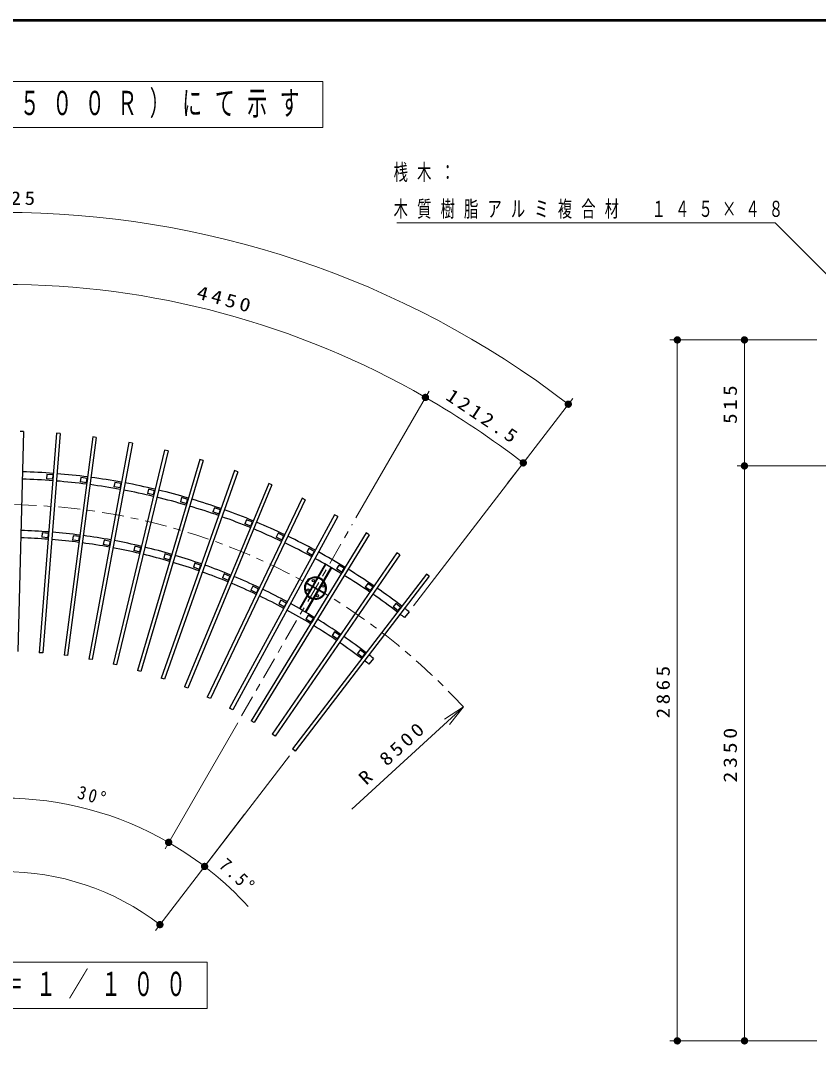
# Model space of a CAD drawing. Units: millimetres on the paper, scale 1:30. Extents: x -365 to 10, y -38 to 257.
# Drawn here: x -276 to -167.2, y 117.5 to 257 of the extents above; entities that cross this region are included whole.
import ezdxf

# ---------------------------------------------------------------- set-up
doc = ezdxf.new("R2010")
doc.units = ezdxf.units.MM
doc.linetypes.add('USER2', pattern=[6, 3, -1, 1, -1])
doc.layers.add('LY_1', color=7, linetype='Continuous', lineweight=25)
doc.layers.add('LY_2', color=7, linetype='Continuous', lineweight=13)
doc.styles.add('ＭＳ ゴシック', font='')
doc.styles.get('ＭＳ ゴシック').set_extended_font_data('MS Gothic')

# ---------------------------------------------------------------- blocks, each defined once
blk = doc.blocks.new('filled_dot')
at = {"color": 0, "linetype": 'Continuous', "lineweight": -2, "const_width": 1.25}
blk.add_lwpolyline([(-0.625, 0, 1), (0.625, 0, 1)], format="xyb", close=True, dxfattribs=at)
blk = doc.blocks.new('open_arrow')
at = {"color": 0, "linetype": 'Continuous', "lineweight": -2}
blk.add_lwpolyline([(7.5, 1.25), (0, 0), (7.5, -1.25)], dxfattribs=at)

msp = doc.modelspace()

# ---------------------------------------------------------------- linework, layer by layer
at = {"layer": 'LY_1', "lineweight": 13}
for p, q in [((-234.752, 248.697), (-321.752, 248.697)), ((-234.752, 242.397), (-234.752, 248.697)), ((-321.752, 242.397), (-234.752, 242.397)), ((-167.416, 213.478), (-187.416, 213.478)), ((-186.416, 117.978), (-186.416, 213.478)), ((-167.416, 213.478), (-178.266, 213.478)), ((-177.266, 196.311), (-177.266, 213.478)), ((-230.23, 189.231), (-220.257, 206.506)), ((-222.375, 177.233), (-200.674, 205.514)), ((-209.548, 193.948), (-206.807, 197.52)), ((-105.749, 196.311), (-178.266, 196.311)), ((-177.266, 117.978), (-177.266, 196.311)), ((-230.776, 149.552), (-215.586, 163.47)), ((-246.348, 161.317), (-256.257, 144.153)), ((-239.297, 156.822), (-257.559, 133.021)), ((-245.41, 148.844), (-251.47, 140.946)), ((-250.507, 128.697), (-306.007, 128.697)), ((-250.507, 122.397), (-250.507, 128.697)), ((-306.007, 122.397), (-250.507, 122.397)), ((-167.416, 117.978), (-187.416, 117.978)), ((-167.416, 117.978), (-178.266, 117.978))]:
    msp.add_line(p, q, dxfattribs=at)
at = {"layer": 'LY_1', "color": 40}
for p, q in [((-275.53, 201.009), (-276.316, 171.019)), ((-275.53, 201.009), (-276.01, 201.021)), ((-271.043, 200.773), (-273.397, 170.866)), ((-270.564, 200.736), (-272.918, 170.828)), ((-270.564, 200.736), (-271.043, 200.773)), ((-266.095, 200.266), (-270.011, 170.523)), ((-265.619, 200.203), (-269.535, 170.46)), ((-265.619, 200.203), (-266.095, 200.266)), ((-261.181, 199.5), (-266.648, 170.003)), ((-260.709, 199.413), (-266.176, 169.915)), ((-256.313, 198.479), (-263.317, 169.308)), ((-255.847, 198.367), (-262.85, 169.195)), ((-260.709, 199.413), (-261.181, 199.5)), ((-255.847, 198.367), (-256.313, 198.479)), ((-251.506, 197.204), (-260.026, 168.439)), ((-251.046, 197.067), (-259.566, 168.303)), ((-251.046, 197.067), (-251.506, 197.204)), ((-246.772, 195.679), (-256.786, 167.399)), ((-246.319, 195.518), (-256.334, 167.239)), ((-246.319, 195.518), (-246.772, 195.679)), ((-242.124, 193.908), (-253.605, 166.191)), ((-241.681, 193.724), (-253.161, 166.008)), ((-241.681, 193.724), (-242.124, 193.908)), ((-237.575, 191.896), (-250.491, 164.819)), ((-237.142, 191.69), (-250.057, 164.612)), ((-237.142, 191.69), (-237.575, 191.896)), ((-233.138, 189.65), (-247.453, 163.285)), ((-232.716, 189.421), (-247.031, 163.056)), ((-232.716, 189.421), (-233.138, 189.65)), ((-228.824, 187.174), (-244.499, 161.594)), ((-228.415, 186.923), (-228.824, 187.174)), ((-228.415, 186.923), (-244.09, 161.344)), ((-224.646, 184.475), (-241.639, 159.752)), ((-224.251, 184.204), (-241.243, 159.48)), ((-224.251, 184.204), (-224.646, 184.475)), ((-220.615, 181.562), (-238.878, 157.762)), ((-220.234, 181.27), (-220.615, 181.562)), ((-220.234, 181.27), (-238.497, 157.469)), ((-272.918, 170.828), (-273.397, 170.866)), ((-269.535, 170.46), (-270.011, 170.523)), ((-266.176, 169.915), (-266.648, 170.003)), ((-262.85, 169.195), (-263.317, 169.308)), ((-259.566, 168.303), (-260.026, 168.439)), ((-256.334, 167.239), (-256.786, 167.399)), ((-253.161, 166.008), (-253.605, 166.191)), ((-250.057, 164.612), (-250.491, 164.819)), ((-247.031, 163.056), (-247.453, 163.285)), ((-244.09, 161.344), (-244.499, 161.594)), ((-241.243, 159.48), (-241.639, 159.752)), ((-238.497, 157.469), (-238.878, 157.762))]:
    msp.add_line(p, q, dxfattribs=at)
at = {"layer": 'LY_1'}
for p, q in [((-272.387, 195.162), (-272.434, 194.563)), ((-271.537, 194.493), (-272.434, 194.563)), ((-271.49, 195.091), (-272.387, 195.162)), ((-271.56, 195.097), (-271.607, 194.498)), ((-271.49, 195.091), (-271.537, 194.493)), ((-267.731, 194.732), (-267.81, 194.137)), ((-266.917, 194.02), (-267.81, 194.137)), ((-266.839, 194.615), (-267.731, 194.732)), ((-266.909, 194.624), (-266.987, 194.029)), ((-266.839, 194.615), (-266.917, 194.02)), ((-263.104, 194.06), (-263.214, 193.47)), ((-262.22, 193.896), (-263.104, 194.06)), ((-262.329, 193.306), (-263.214, 193.47)), ((-262.288, 193.909), (-262.398, 193.319)), ((-262.22, 193.896), (-262.329, 193.306)), ((-258.519, 193.146), (-258.659, 192.563)), ((-257.784, 192.353), (-258.659, 192.563)), ((-257.644, 192.936), (-258.519, 193.146)), ((-257.712, 192.952), (-257.852, 192.369)), ((-257.644, 192.936), (-257.784, 192.353)), ((-253.988, 191.994), (-254.158, 191.419)), ((-253.295, 191.163), (-254.158, 191.419)), ((-253.125, 191.738), (-253.988, 191.994)), ((-253.192, 191.758), (-253.362, 191.183)), ((-253.125, 191.738), (-253.295, 191.163)), ((-249.523, 190.606), (-249.723, 190.04)), ((-248.875, 189.74), (-249.723, 190.04)), ((-248.674, 190.305), (-249.523, 190.606)), ((-248.74, 190.329), (-248.941, 189.763)), ((-248.674, 190.305), (-248.875, 189.74)), ((-245.137, 188.986), (-245.366, 188.432)), ((-244.535, 188.087), (-245.366, 188.432)), ((-244.305, 188.642), (-245.137, 188.986)), ((-244.37, 188.669), (-244.6, 188.114)), ((-244.305, 188.642), (-244.535, 188.087)), ((-273.015, 187.186), (-273.062, 186.588)), ((-272.118, 187.116), (-273.015, 187.186)), ((-272.188, 187.121), (-272.235, 186.523)), ((-272.118, 187.116), (-272.165, 186.518)), ((-240.842, 187.139), (-241.1, 186.598)), ((-240.029, 186.752), (-240.842, 187.139)), ((-272.165, 186.518), (-273.062, 186.588)), ((-268.776, 186.801), (-268.854, 186.206)), ((-267.962, 186.088), (-268.854, 186.206)), ((-267.883, 186.683), (-268.776, 186.801)), ((-267.953, 186.692), (-268.031, 186.098)), ((-267.883, 186.683), (-267.962, 186.088)), ((-264.562, 186.194), (-264.672, 185.604)), ((-263.787, 185.44), (-264.672, 185.604)), ((-263.677, 186.03), (-264.562, 186.194)), ((-263.746, 186.043), (-263.856, 185.453)), ((-263.677, 186.03), (-263.787, 185.44)), ((-240.287, 186.21), (-241.1, 186.598)), ((-240.092, 186.782), (-240.351, 186.24)), ((-240.029, 186.752), (-240.287, 186.21)), ((-260.387, 185.367), (-260.527, 184.784)), ((-259.652, 184.574), (-260.527, 184.784)), ((-259.511, 185.157), (-260.387, 185.367)), ((-259.58, 185.174), (-259.72, 184.59)), ((-259.511, 185.157), (-259.652, 184.574)), ((-256.26, 184.323), (-256.43, 183.748)), ((-255.397, 184.068), (-256.26, 184.323)), ((-236.649, 185.07), (-236.935, 184.543)), ((-236.144, 184.113), (-236.935, 184.543)), ((-235.858, 184.64), (-236.649, 185.07)), ((-235.919, 184.674), (-236.206, 184.146)), ((-235.858, 184.64), (-236.144, 184.113)), ((-255.567, 183.492), (-256.43, 183.748)), ((-255.464, 184.088), (-255.634, 183.512)), ((-255.397, 184.068), (-255.567, 183.492)), ((-252.193, 183.065), (-252.394, 182.499)), ((-251.345, 182.764), (-252.193, 183.065)), ((-251.411, 182.788), (-251.611, 182.222)), ((-234.44, 182.941), (-237.94, 176.878)), ((-234.362, 182.896), (-237.862, 176.833)), ((-232.57, 182.784), (-232.884, 182.272)), ((-231.803, 182.314), (-232.57, 182.784)), ((-251.545, 182.199), (-252.394, 182.499)), ((-251.345, 182.764), (-251.545, 182.199)), ((-248.198, 181.595), (-248.428, 181.041)), ((-247.367, 181.251), (-248.198, 181.595)), ((-233.652, 182.486), (-237.152, 176.423)), ((-233.574, 182.441), (-237.074, 176.378)), ((-232.116, 181.802), (-232.884, 182.272)), ((-231.862, 182.35), (-232.176, 181.839)), ((-231.803, 182.314), (-232.116, 181.802)), ((-247.596, 180.696), (-248.428, 181.041)), ((-247.431, 181.278), (-247.661, 180.723)), ((-247.367, 181.251), (-247.596, 180.696)), ((-236.86, 180.348), (-236.905, 180.271)), ((-236.905, 180.271), (-236.212, 179.871)), ((-236.86, 180.348), (-236.167, 179.948)), ((-228.617, 180.288), (-228.956, 179.793)), ((-227.875, 179.778), (-228.617, 180.288)), ((-244.286, 179.918), (-244.544, 179.377)), ((-243.732, 178.989), (-244.544, 179.377)), ((-243.473, 179.531), (-244.286, 179.918)), ((-243.536, 179.561), (-243.795, 179.02)), ((-243.473, 179.531), (-243.732, 178.989)), ((-235.424, 179.416), (-236.134, 179.826)), ((-235.379, 179.493), (-236.089, 179.903)), ((-234.654, 178.971), (-235.346, 179.371)), ((-234.609, 179.048), (-235.301, 179.448)), ((-234.609, 179.048), (-234.654, 178.971)), ((-228.215, 179.283), (-228.956, 179.793)), ((-227.933, 179.818), (-228.272, 179.323)), ((-227.875, 179.778), (-228.215, 179.283)), ((-240.466, 178.039), (-240.752, 177.512)), ((-239.961, 177.083), (-240.752, 177.512)), ((-239.675, 177.61), (-240.466, 178.039)), ((-239.737, 177.643), (-240.023, 177.116)), ((-239.675, 177.61), (-239.961, 177.083)), ((-224.799, 177.588), (-225.164, 177.112)), ((-224.085, 177.04), (-224.799, 177.588)), ((-236.75, 175.963), (-237.064, 175.451)), ((-235.983, 175.493), (-236.75, 175.963)), ((-224.45, 176.564), (-225.164, 177.112)), ((-224.141, 177.083), (-224.506, 176.607)), ((-224.085, 177.04), (-224.45, 176.564)), ((-222.983, 176.439), (-223.592, 175.646)), ((-236.296, 174.981), (-237.064, 175.451)), ((-236.042, 175.529), (-236.356, 175.018)), ((-235.983, 175.493), (-236.296, 174.981)), ((-233.148, 173.695), (-233.488, 173.2)), ((-232.746, 172.69), (-233.488, 173.2)), ((-232.406, 173.185), (-233.148, 173.695)), ((-232.464, 173.225), (-232.804, 172.73)), ((-232.406, 173.185), (-232.746, 172.69)), ((-229.669, 171.241), (-230.035, 170.765)), ((-229.321, 170.217), (-230.035, 170.765)), ((-228.955, 170.693), (-229.669, 171.241)), ((-229.011, 170.736), (-229.376, 170.26)), ((-228.955, 170.693), (-229.321, 170.217)), ((-227.853, 170.092), (-228.462, 169.299))]:
    msp.add_line(p, q, dxfattribs=at)
at = {"layer": 'LY_1', "linetype": 'USER2', "lineweight": 13}
msp.add_line((-245.808, 162.251), (-230.736, 188.357), dxfattribs=at)
at = {"layer": 'LY_1', "lineweight": 13}
msp.add_lwpolyline([(-156.325, 212.662), (-173.073, 229.41), (-224.646, 229.41)], dxfattribs=at)
at = {"layer": 'LY_1'}
for centre in [(-236.031, 180.684), (-234.732, 179.934), (-236.781, 179.385), (-235.482, 178.635)]:
    msp.add_circle(centre, 0.16, dxfattribs=at)
at = {"layer": 'LY_1', "lineweight": 13}
for centre, radius, start, end in [((-278.256, 104.405), 126.444, 52.50032, 127.50072), ((-278.257, 106.048), 115, 59.99967, 89.99879), ((-282.083, 99.421), 122.653, 52.49924, 59.99995), ((-278.257, 106.048), 45, 59.99999, 90), ((-278.283, 106.003), 45.045, 42.24696, 59.99938), ((-278.257, 106.047), 35, 52.50001, 127.5)]:
    msp.add_arc(centre, radius, start, end, dxfattribs=at)
at = {"layer": 'LY_1'}
for centre, radius, start, end in [((-278.232, 106.046), 89.5, 85.66965, 88.36236), ((-278.232, 106.046), 88.5, 85.67156, 88.36081), ((-278.232, 106.044), 88.5, 82.67157, 85.36081), ((-278.232, 106.044), 89.5, 82.66965, 85.36236), ((-278.233, 106.043), 89.5, 79.66965, 82.36236), ((-278.233, 106.042), 89.5, 76.66965, 79.36236), ((-278.233, 106.043), 88.5, 79.67156, 82.36081), ((-278.233, 106.042), 88.5, 76.67156, 79.36081), ((-278.233, 106.04), 89.5, 73.66965, 76.36236), ((-278.233, 106.04), 88.5, 73.67156, 76.36081), ((-278.234, 106.039), 89.5, 70.66965, 73.36236), ((-278.234, 106.039), 88.5, 70.67156, 73.36081), ((-278.234, 106.038), 89.5, 67.66965, 70.36236), ((-278.234, 106.038), 88.5, 67.67156, 70.36081), ((-278.235, 106.037), 89.5, 64.66965, 67.36236), ((-278.232, 106.046), 81.5, 85.6863, 88.34885), ((-278.232, 106.044), 81.5, 82.6863, 85.34885), ((-278.235, 106.037), 88.5, 64.67156, 67.36081), ((-278.232, 106.046), 80.5, 85.68861, 88.34697), ((-278.232, 106.044), 80.5, 82.68861, 85.34698), ((-278.233, 106.043), 80.5, 79.68861, 82.34697), ((-278.233, 106.043), 81.5, 79.6863, 82.34885), ((-278.233, 106.042), 81.5, 76.6863, 79.34885), ((-278.235, 106.036), 88.5, 61.67157, 64.36081), ((-278.235, 106.036), 89.5, 61.66965, 64.36236), ((-278.233, 106.042), 80.5, 76.68861, 79.34697), ((-278.233, 106.04), 80.5, 73.68861, 76.34697), ((-278.233, 106.04), 81.5, 73.6863, 76.34885), ((-278.236, 106.034), 89.5, 58.66965, 61.36236), ((-278.234, 106.039), 80.5, 70.68861, 73.34697), ((-278.234, 106.039), 81.5, 70.6863, 73.34885), ((-278.234, 106.038), 81.5, 67.6863, 70.34885), ((-278.236, 106.034), 88.5, 58.67156, 61.36081), ((-278.234, 106.038), 80.5, 67.68861, 70.34697), ((-278.237, 106.033), 88.5, 55.67156, 58.36081), ((-278.237, 106.033), 89.5, 55.66965, 58.36236), ((-278.235, 106.037), 80.5, 64.68861, 67.34697), ((-278.235, 106.037), 81.5, 64.6863, 67.34885), ((-235.757, 179.659), 1.5, 79.47122, 220.52878), ((-235.757, 179.659), 1.45, 80.17129, 219.82877), ((-235.757, 179.659), 1.4, 80.92488, 219.07518), ((-235.757, 179.659), 1.5, 259.47122, 40.52878), ((-235.757, 179.659), 1.45, 260.17127, 39.82875), ((-235.757, 179.659), 1.4, 260.92486, 39.07516), ((-235.757, 179.659), 1.4, 42.97071, 77.02927), ((-235.757, 179.659), 1.45, 43.57488, 76.4251), ((-235.757, 179.659), 1.5, 44.13593, 75.86165), ((-278.235, 106.036), 80.5, 61.68861, 64.34698), ((-278.235, 106.036), 81.5, 61.6863, 64.34885), ((-235.757, 179.659), 1.5, 224.13835, 255.86407), ((-235.757, 179.659), 1.45, 223.5749, 256.42512), ((-235.757, 179.659), 1.4, 222.97073, 257.02929), ((-278.237, 106.032), 88.5, 52.67156, 55.36081), ((-278.237, 106.032), 89.5, 52.66965, 55.36236), ((-278.236, 106.034), 81.5, 58.6863, 61.34885), ((-278.236, 106.034), 80.5, 58.68861, 61.34697), ((-278.257, 106.047), 88.5, 51.85255, 52.34467), ((-278.257, 106.047), 89.5, 51.85979, 52.3464), ((-278.237, 106.033), 80.5, 55.68861, 58.34697), ((-278.237, 106.033), 81.5, 55.6863, 58.34885), ((-278.237, 106.032), 81.5, 52.6863, 55.34885), ((-278.237, 106.032), 80.5, 52.68861, 55.34697), ((-278.257, 106.047), 81.5, 51.79694, 52.33133), ((-278.257, 106.047), 80.5, 51.78821, 52.32923)]:
    msp.add_arc(centre, radius, start, end, dxfattribs=at)
at = {"layer": 'LY_1', "linetype": 'USER2', "lineweight": 13}
msp.add_arc((-278.257, 106.047), 85, 42.49762, 127.70226, dxfattribs=at)
at = {"layer": 'LY_2', "lineweight": 50}
msp.add_line((0, 257), (-365, 257), dxfattribs=at)

# ---------------------------------------------------------------- block references
at = {"layer": 'LY_1', "lineweight": 13, "xscale": 0.4, "yscale": 0.4}
for name, p, rotation in [('filled_dot', (-186.416, 213.478), 270), ('filled_dot', (-177.266, 213.478), 270), ('filled_dot', (-220.757, 205.641), 329.3), ('filled_dot', (-220.757, 205.64), 150.7), ('filled_dot', (-201.283, 204.721), 143.2), ('filled_dot', (-207.416, 196.726), 143.2), ('filled_dot', (-177.266, 196.311), 90), ('filled_dot', (-177.266, 196.311), 270), ('open_arrow', (-215.586, 163.47), 222.5), ('filled_dot', (-255.76, 145.012), 328.1), ('filled_dot', (-255.757, 145.019), 151.9), ('filled_dot', (-250.862, 141.739), 144.4), ('filled_dot', (-256.951, 133.815), 145), ('filled_dot', (-186.416, 117.978), 90), ('filled_dot', (-177.266, 117.978), 90)]:
    msp.add_blockref(name, p, dxfattribs=dict(at, rotation=rotation))

# ---------------------------------------------------------------- texts
at = {"layer": 'LY_1', "style": 'ＭＳ ゴシック'}
for s, insert, char_height, attachment_point in [('\\T1.64;\\W0.6;周長は全て、柱芯（８５００Ｒ）にて示す', (-278.252, 245.547), 3.299, 5), ('\\T1.64;\\W0.65;桟木：', (-225.092, 236.21), 2.199, 4), ('\\T1.64;\\W0.65;木質樹脂アルミ複合材\u3000１４５×４８', (-225.092, 231.21), 2.199, 4), ('\\T1.64;\\W0.6;屋根伏図\u3000Ｓ＝１／１００', (-278.257, 125.547), 3.299, 5)]:
    msp.add_mtext(s, dxfattribs=dict(at, insert=insert, char_height=char_height, attachment_point=attachment_point))
at = {"layer": 'LY_1', "char_height": 1.833, "attachment_point": 8, "style": 'ＭＳ ゴシック'}
for s, insert, rotation in [('\\T1.33;\\W1.15;11325', (-278.258, 231.849), 0.001), ('\\T1.33;\\W1.2;4450', (-248.234, 218.095), 345), ('\\T1.33;\\W1.15;1212.5', (-213.385, 202.233), 326.25), ('\\T1.33;\\W1.15;515', (-178.266, 204.895), 90), ('\\T1.33;\\W1.15;2865', (-187.416, 165.728), 90), ('\\T1.33;\\W1.15;R\\~8500', (-224.59, 156.576), 42.498), ('\\T1.33;\\W1.2;2350', (-178.266, 157.145), 90), ('\\T1.33;\\W0.9;30°', (-266.352, 150.48), 345), ('\\T1.33;\\W0.9;7.5°', (-247.004, 139.793), 317.21)]:
    msp.add_mtext(s, dxfattribs=dict(at, insert=insert, rotation=rotation))

doc.saveas('drawing.dxf')
